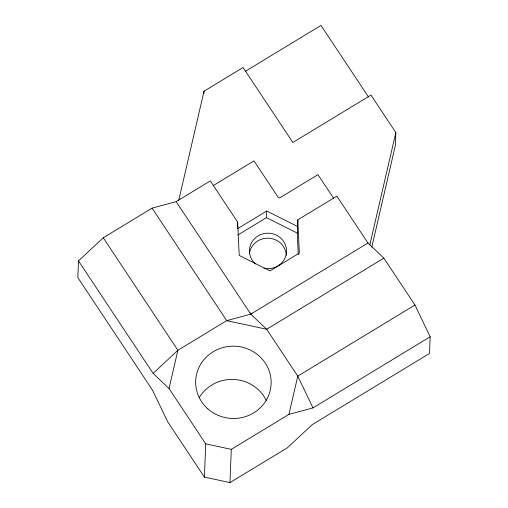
<?xml version="1.0" encoding="UTF-8"?>
<svg xmlns="http://www.w3.org/2000/svg" width="508" height="508" viewBox="0 0 508 508"><rect width="100%" height="100%" fill="white"/><g stroke="black" fill="none" stroke-linecap="round" stroke-linejoin="round"><path stroke-width="0.76" d="M297.828 219.837L299.345 253.111L270.027 270.904L239.198 255.422L237.681 222.155L210.312 180.905L176.149 201.638L152.07 208.14L103.245 237.776L78.499 260.902L77.826 277.59L152.47 390.087L167.691 421.773L204.387 477.082L229.965 482.6L287.299 447.853L312.325 424.574L429.501 353.46L430.174 336.772L414.953 305.022L383.851 258.147L367.97 243.021L336.868 196.145L297.828 219.837L297.294 233.134L298.272 254.527M203.93 93.485L204.026 91.199L243.084 67.494L292.849 142.488L370.967 95.079L395.846 132.582L395.326 145.542L371.786 247.167M204.387 477.082L205.727 443.84L169.024 388.525L153.143 373.399L78.499 260.902M237.477 227.324L237.681 222.155M229.965 482.6L231.299 449.358L288.912 414.388L312.991 407.886L430.174 336.772M237.814 235.045L266.465 217.659L266.732 211.011L297.561 226.485M178.702 200.52L204.026 91.199M169.024 388.525L177.889 350.272L226.714 320.643L250.793 314.135L367.97 243.021M288.912 414.388L297.777 376.136L414.953 305.022M369.805 244.983L395.846 132.582M153.143 373.399L177.889 350.272L103.245 237.776M245.567 71.177L320.993 25.4L368.567 97.111M213.43 185.496L254 160.877L278.149 197.275L279.546 197.974L317.938 174.669L333.565 198.215M237.414 228.803L266.732 211.011M383.851 258.147L266.675 329.26L226.714 320.643L152.07 208.14M251.924 313.449L250.069 313.049M205.727 443.84L231.299 449.358M266.465 217.659L297.294 233.134M176.149 201.638L250.793 314.135L266.675 329.26L297.777 376.136L312.991 407.886M199.314 397.504A37.744 36.157 2.3 0 1 233.839 379.463A37.744 36.157 2.3 0 1 266.433 400.742M255.467 263.969A18.523 17.742 2.3 0 1 259.429 235.16A18.523 17.742 2.3 0 1 286.347 248.672A18.523 17.742 2.3 0 1 263.969 268.237M249.415 253.53A18.523 17.742 2.3 0 1 268.592 238.189A18.523 17.742 2.3 0 1 286.283 255.206M207.899 408.902A37.744 36.157 2.3 0 0 270.25 390.277A37.744 36.157 2.3 0 0 222.053 347.809A37.744 36.157 2.3 0 0 207.899 408.902"/></g></svg>
